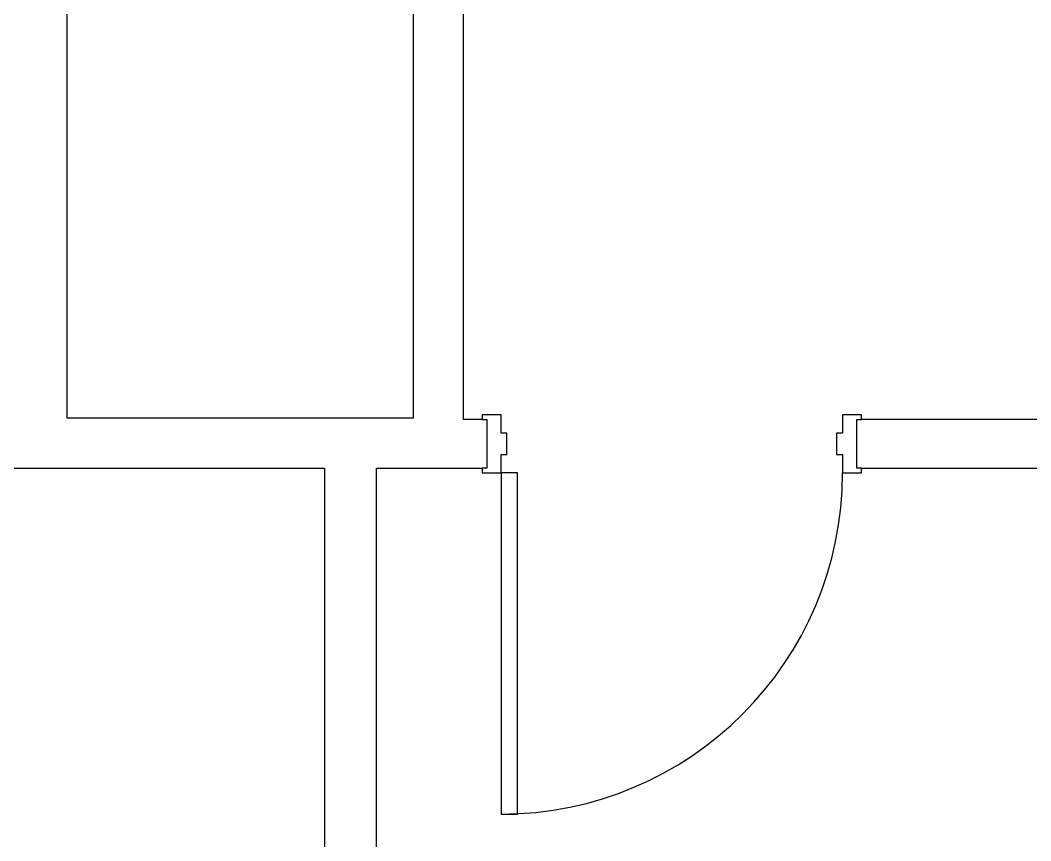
# Model space of a CAD drawing. Header units: inches. Extents: x -60 to 5673, y -29 to 4299.
# Drawn here: x 1950.9 to 2057.4, y 3206 to 3292.6 of the extents above; entities that cross this region are included whole.
import ezdxf

# ---------------------------------------------------------------- set-up
doc = ezdxf.new("R2010")
doc.units = ezdxf.units.IN
doc.header["$LTSCALE"] = 96
doc.header["$MEASUREMENT"] = 0
doc.layers.add('A-DOOR', color=2, linetype='Continuous')
doc.layers.add('A-WALL-FULL', color=6, linetype='Continuous')
doc.layers.add('AE-113$0$A-WALL-PATT', color=2, linetype='Continuous', lineweight=9)
pattern_1 = [(0, (0, 0), (30.72, 7.68), [1.267, -21.773, 1.267, -21.773, -122.88]), (0, (0, 0), (30.72, 7.68), [-46.08, 1.267, -44.813, 1.267, -21.773, -53.76]), (0, (0, 0), (30.72, 7.68), [-115.2, 1.267, -14.093, 1.267, -37.133]), (120, (11.52, 3.84), (-22.011075, 22.7643), [1.267, -21.773, 1.267, -21.773, -122.88]), (120, (11.52, 3.84), (-22.011075, 22.7643), [-46.08, 1.267, -44.813, 1.267, -21.773, -53.76]), (120, (11.52, 3.84), (-22.011075, 22.7643), [-115.2, 1.267, -14.093, 1.267, -37.133]), (240, (15.36, 19.2), (-8.708925, -30.4443), [1.267, -21.773, 1.267, -21.773, -122.88]), (240, (15.36, 19.2), (-8.708925, -30.4443), [-46.08, 1.267, -44.813, 1.267, -21.773, -53.76]), (240, (15.36, 19.2), (-8.708925, -30.4443), [-115.2, 1.267, -14.093, 1.267, -37.133])]

msp = doc.modelspace()

# ---------------------------------------------------------------- hatches: boundary and pattern name
at = {"layer": 'AE-113$0$A-WALL-PATT', "lineweight": 9}
h = msp.add_hatch(dxfattribs=at)
h.set_pattern_fill('FP_131', color=256, angle=90, style=0, pattern_type=2)
h.set_pattern_definition([(90, (-160432.57, 79687.42), (-120, -2e-13), [96, 0, 0, 0]), (90, (-160432.57, 79699.9), (-120, -2e-13), [96, 0, 0, 0]), (90, (-160432.57, 79701.9), (-120, -2e-13), [96, 0, 0, 0]), (90, (-160432.57, 79703.9), (-120, -2e-13), [96, 0, 0, 0]), (90, (-160432.57, 79705.9), (-120, -2e-13), [96, 0, 0, 0]), (90, (-160432.57, 79707.9), (-120, -2e-13), [96, 0, 0, 0]), (90, (-160432.57, 79709.9), (-120, -2e-13), [96, 0, 0, 0]), (90, (-160432.57, 79700.9), (-120, -2e-13), [96, 0, 0, 0]), (90, (-160432.57, 79702.9), (-120, -2e-13), [96, 0, 0, 0]), (90, (-160432.57, 79704.9), (-120, -2e-13), [96, 0, 0, 0]), (90, (-160432.57, 79706.9), (-120, -2e-13), [96, 0, 0, 0]), (90, (-160432.57, 79708.9), (-120, -2e-13), [96, 0, 0, 0]), (90, (-160432.57, 79710.9), (-120, -2e-13), [96, 0, 0, 0]), (90, (-160432.57, 79700.42), (-120, -2e-13), [96, 0, 0, 0]), (90, (-160432.57, 79702.42), (-120, -2e-13), [96, 0, 0, 0]), (90, (-160432.57, 79704.42), (-120, -2e-13), [96, 0, 0, 0]), (90, (-160432.57, 79706.42), (-120, -2e-13), [96, 0, 0, 0]), (90, (-160432.57, 79708.42), (-120, -2e-13), [96, 0, 0, 0]), (90, (-160432.57, 79710.42), (-120, -2e-13), [96, 0, 0, 0]), (90, (-160432.57, 79699.42), (-120, -2e-13), [96, 0, 0, 0]), (90, (-160432.57, 79701.42), (-120, -2e-13), [96, 0, 0, 0]), (90, (-160432.57, 79703.42), (-120, -2e-13), [96, 0, 0, 0]), (90, (-160432.57, 79705.42), (-120, -2e-13), [96, 0, 0, 0]), (90, (-160432.57, 79707.42), (-120, -2e-13), [96, 0, 0, 0]), (90, (-160432.57, 79709.42), (-120, -2e-13), [96, 0, 0, 0]), (90, (-160432.57, 79711.42), (-120, -2e-13), [96, 0, 0, 0]), (90, (-160432.57, 79723.9), (-120, -2e-13), [96, 0, 0, 0]), (90, (-160432.57, 79725.9), (-120, -2e-13), [96, 0, 0, 0]), (90, (-160432.57, 79727.9), (-120, -2e-13), [96, 0, 0, 0]), (90, (-160432.57, 79729.9), (-120, -2e-13), [96, 0, 0, 0]), (90, (-160432.57, 79731.9), (-120, -2e-13), [96, 0, 0, 0]), (90, (-160432.57, 79733.9), (-120, -2e-13), [96, 0, 0, 0]), (90, (-160432.57, 79747.9), (-120, -2e-13), [96, 0, 0, 0]), (90, (-160432.57, 79749.9), (-120, -2e-13), [96, 0, 0, 0]), (90, (-160432.57, 79751.9), (-120, -2e-13), [96, 0, 0, 0]), (90, (-160432.57, 79753.9), (-120, -2e-13), [96, 0, 0, 0]), (90, (-160432.57, 79755.9), (-120, -2e-13), [96, 0, 0, 0]), (90, (-160432.57, 79757.9), (-120, -2e-13), [96, 0, 0, 0]), (90, (-160432.57, 79759.9), (-120, -2e-13), [96, 0, 0, 0]), (90, (-160432.57, 79761.9), (-120, -2e-13), [96, 0, 0, 0]), (90, (-160432.57, 79763.9), (-120, -2e-13), [96, 0, 0, 0]), (90, (-160432.57, 79765.9), (-120, -2e-13), [96, 0, 0, 0]), (90, (-160432.57, 79767.9), (-120, -2e-13), [96, 0, 0, 0]), (90, (-160432.57, 79769.9), (-120, -2e-13), [96, 0, 0, 0]), (90, (-160432.57, 79771.9), (-120, -2e-13), [96, 0, 0, 0]), (90, (-160432.57, 79773.9), (-120, -2e-13), [96, 0, 0, 0]), (90, (-160432.57, 79775.9), (-120, -2e-13), [96, 0, 0, 0]), (90, (-160432.57, 79777.9), (-120, -2e-13), [96, 0, 0, 0]), (90, (-160432.57, 79779.9), (-120, -2e-13), [96, 0, 0, 0]), (90, (-160432.57, 79781.9), (-120, -2e-13), [96, 0, 0, 0]), (90, (-160432.57, 79783.9), (-120, -2e-13), [96, 0, 0, 0]), (90, (-160432.57, 79785.9), (-120, -2e-13), [96, 0, 0, 0]), (90, (-160432.57, 79787.9), (-120, -2e-13), [96, 0, 0, 0]), (90, (-160432.57, 79789.9), (-120, -2e-13), [96, 0, 0, 0]), (90, (-160432.57, 79791.9), (-120, -2e-13), [96, 0, 0, 0]), (90, (-160432.57, 79793.9), (-120, -2e-13), [96, 0, 0, 0]), (90, (-160432.57, 79795.9), (-120, -2e-13), [96, 0, 0, 0]), (90, (-160432.57, 79797.9), (-120, -2e-13), [96, 0, 0, 0]), (90, (-160432.57, 79799.9), (-120, -2e-13), [96, 0, 0, 0]), (90, (-160432.57, 79801.9), (-120, -2e-13), [96, 0, 0, 0]), (90, (-160432.57, 79803.9), (-120, -2e-13), [96, 0, 0, 0]), (90, (-160432.57, 79805.9), (-120, -2e-13), [96, 0, 0, 0]), (90, (-160432.57, 79724.9), (-120, -2e-13), [96, 0, 0, 0]), (90, (-160432.57, 79726.9), (-120, -2e-13), [96, 0, 0, 0]), (90, (-160432.57, 79728.9), (-120, -2e-13), [96, 0, 0, 0]), (90, (-160432.57, 79730.9), (-120, -2e-13), [96, 0, 0, 0]), (90, (-160432.57, 79732.9), (-120, -2e-13), [96, 0, 0, 0]), (90, (-160432.57, 79734.9), (-120, -2e-13), [96, 0, 0, 0]), (90, (-160432.57, 79748.9), (-120, -2e-13), [96, 0, 0, 0]), (90, (-160432.57, 79750.9), (-120, -2e-13), [96, 0, 0, 0]), (90, (-160432.57, 79752.9), (-120, -2e-13), [96, 0, 0, 0]), (90, (-160432.57, 79754.9), (-120, -2e-13), [96, 0, 0, 0]), (90, (-160432.57, 79756.9), (-120, -2e-13), [96, 0, 0, 0]), (90, (-160432.57, 79758.9), (-120, -2e-13), [96, 0, 0, 0]), (90, (-160432.57, 79760.9), (-120, -2e-13), [96, 0, 0, 0]), (90, (-160432.57, 79762.9), (-120, -2e-13), [96, 0, 0, 0]), (90, (-160432.57, 79764.9), (-120, -2e-13), [96, 0, 0, 0]), (90, (-160432.57, 79766.9), (-120, -2e-13), [96, 0, 0, 0]), (90, (-160432.57, 79768.9), (-120, -2e-13), [96, 0, 0, 0]), (90, (-160432.57, 79770.9), (-120, -2e-13), [96, 0, 0, 0]), (90, (-160432.57, 79772.9), (-120, -2e-13), [96, 0, 0, 0]), (90, (-160432.57, 79774.9), (-120, -2e-13), [96, 0, 0, 0]), (90, (-160432.57, 79776.9), (-120, -2e-13), [96, 0, 0, 0]), (90, (-160432.57, 79778.9), (-120, -2e-13), [96, 0, 0, 0]), (90, (-160432.57, 79780.9), (-120, -2e-13), [96, 0, 0, 0]), (90, (-160432.57, 79782.9), (-120, -2e-13), [96, 0, 0, 0]), (90, (-160432.57, 79784.9), (-120, -2e-13), [96, 0, 0, 0]), (90, (-160432.57, 79786.9), (-120, -2e-13), [96, 0, 0, 0]), (90, (-160432.57, 79788.9), (-120, -2e-13), [96, 0, 0, 0]), (90, (-160432.57, 79790.9), (-120, -2e-13), [96, 0, 0, 0]), (90, (-160432.57, 79792.9), (-120, -2e-13), [96, 0, 0, 0]), (90, (-160432.57, 79794.9), (-120, -2e-13), [96, 0, 0, 0]), (90, (-160432.57, 79796.9), (-120, -2e-13), [96, 0, 0, 0]), (90, (-160432.57, 79798.9), (-120, -2e-13), [96, 0, 0, 0]), (90, (-160432.57, 79800.9), (-120, -2e-13), [96, 0, 0, 0]), (90, (-160432.57, 79802.9), (-120, -2e-13), [96, 0, 0, 0]), (90, (-160432.57, 79804.9), (-120, -2e-13), [96, 0, 0, 0]), (90, (-160432.57, 79806.9), (-120, -2e-13), [96, 0, 0, 0]), (90, (-160432.57, 79724.42), (-120, -2e-13), [96, 0, 0, 0]), (90, (-160432.57, 79726.42), (-120, -2e-13), [96, 0, 0, 0]), (90, (-160432.57, 79728.42), (-120, -2e-13), [96, 0, 0, 0]), (90, (-160432.57, 79730.42), (-120, -2e-13), [96, 0, 0, 0]), (90, (-160432.57, 79732.42), (-120, -2e-13), [96, 0, 0, 0]), (90, (-160432.57, 79734.42), (-120, -2e-13), [96, 0, 0, 0]), (90, (-160432.57, 79748.42), (-120, -2e-13), [96, 0, 0, 0]), (90, (-160432.57, 79750.42), (-120, -2e-13), [96, 0, 0, 0]), (90, (-160432.57, 79752.42), (-120, -2e-13), [96, 0, 0, 0]), (90, (-160432.57, 79754.42), (-120, -2e-13), [96, 0, 0, 0]), (90, (-160432.57, 79756.42), (-120, -2e-13), [96, 0, 0, 0]), (90, (-160432.57, 79758.42), (-120, -2e-13), [96, 0, 0, 0]), (90, (-160432.57, 79760.42), (-120, -2e-13), [96, 0, 0, 0]), (90, (-160432.57, 79762.42), (-120, -2e-13), [96, 0, 0, 0]), (90, (-160432.57, 79764.42), (-120, -2e-13), [96, 0, 0, 0]), (90, (-160432.57, 79766.42), (-120, -2e-13), [96, 0, 0, 0]), (90, (-160432.57, 79768.42), (-120, -2e-13), [96, 0, 0, 0]), (90, (-160432.57, 79770.42), (-120, -2e-13), [96, 0, 0, 0]), (90, (-160432.57, 79772.42), (-120, -2e-13), [96, 0, 0, 0]), (90, (-160432.57, 79774.42), (-120, -2e-13), [96, 0, 0, 0]), (90, (-160432.57, 79776.42), (-120, -2e-13), [96, 0, 0, 0]), (90, (-160432.57, 79778.42), (-120, -2e-13), [96, 0, 0, 0]), (90, (-160432.57, 79780.42), (-120, -2e-13), [96, 0, 0, 0]), (90, (-160432.57, 79782.42), (-120, -2e-13), [96, 0, 0, 0]), (90, (-160432.57, 79784.42), (-120, -2e-13), [96, 0, 0, 0]), (90, (-160432.57, 79786.42), (-120, -2e-13), [96, 0, 0, 0]), (90, (-160432.57, 79788.42), (-120, -2e-13), [96, 0, 0, 0]), (90, (-160432.57, 79790.42), (-120, -2e-13), [96, 0, 0, 0]), (90, (-160432.57, 79792.42), (-120, -2e-13), [96, 0, 0, 0]), (90, (-160432.57, 79794.42), (-120, -2e-13), [96, 0, 0, 0]), (90, (-160432.57, 79796.42), (-120, -2e-13), [96, 0, 0, 0]), (90, (-160432.57, 79798.42), (-120, -2e-13), [96, 0, 0, 0]), (90, (-160432.57, 79800.42), (-120, -2e-13), [96, 0, 0, 0]), (90, (-160432.57, 79802.42), (-120, -2e-13), [96, 0, 0, 0]), (90, (-160432.57, 79804.42), (-120, -2e-13), [96, 0, 0, 0]), (90, (-160432.57, 79806.42), (-120, -2e-13), [96, 0, 0, 0]), (90, (-160432.57, 79723.42), (-120, -2e-13), [96, 0, 0, 0]), (90, (-160432.57, 79725.42), (-120, -2e-13), [96, 0, 0, 0]), (90, (-160432.57, 79727.42), (-120, -2e-13), [96, 0, 0, 0]), (90, (-160432.57, 79729.42), (-120, -2e-13), [96, 0, 0, 0]), (90, (-160432.57, 79731.42), (-120, -2e-13), [96, 0, 0, 0]), (90, (-160432.57, 79733.42), (-120, -2e-13), [96, 0, 0, 0]), (90, (-160432.57, 79735.42), (-120, -2e-13), [96, 0, 0, 0]), (90, (-160432.57, 79747.42), (-120, -2e-13), [96, 0, 0, 0]), (90, (-160432.57, 79749.42), (-120, -2e-13), [96, 0, 0, 0]), (90, (-160432.57, 79751.42), (-120, -2e-13), [96, 0, 0, 0]), (90, (-160432.57, 79753.42), (-120, -2e-13), [96, 0, 0, 0]), (90, (-160432.57, 79755.42), (-120, -2e-13), [96, 0, 0, 0]), (90, (-160432.57, 79757.42), (-120, -2e-13), [96, 0, 0, 0]), (90, (-160432.57, 79759.42), (-120, -2e-13), [96, 0, 0, 0]), (90, (-160432.57, 79761.42), (-120, -2e-13), [96, 0, 0, 0]), (90, (-160432.57, 79763.42), (-120, -2e-13), [96, 0, 0, 0]), (90, (-160432.57, 79765.42), (-120, -2e-13), [96, 0, 0, 0]), (90, (-160432.57, 79767.42), (-120, -2e-13), [96, 0, 0, 0]), (90, (-160432.57, 79769.42), (-120, -2e-13), [96, 0, 0, 0]), (90, (-160432.57, 79771.42), (-120, -2e-13), [96, 0, 0, 0]), (90, (-160432.57, 79773.42), (-120, -2e-13), [96, 0, 0, 0]), (90, (-160432.57, 79775.42), (-120, -2e-13), [96, 0, 0, 0]), (90, (-160432.57, 79777.42), (-120, -2e-13), [96, 0, 0, 0]), (90, (-160432.57, 79779.42), (-120, -2e-13), [96, 0, 0, 0]), (90, (-160432.57, 79781.42), (-120, -2e-13), [96, 0, 0, 0]), (90, (-160432.57, 79783.42), (-120, -2e-13), [96, 0, 0, 0]), (90, (-160432.57, 79785.42), (-120, -2e-13), [96, 0, 0, 0]), (90, (-160432.57, 79787.42), (-120, -2e-13), [96, 0, 0, 0]), (90, (-160432.57, 79789.42), (-120, -2e-13), [96, 0, 0, 0]), (90, (-160432.57, 79791.42), (-120, -2e-13), [96, 0, 0, 0]), (90, (-160432.57, 79793.42), (-120, -2e-13), [96, 0, 0, 0]), (90, (-160432.57, 79795.42), (-120, -2e-13), [96, 0, 0, 0]), (90, (-160432.57, 79711.42), (-120, -2e-13), [96, 0, 0, 0]), (90, (-160432.57, 79797.42), (-120, -2e-13), [96, 0, 0, 0]), (90, (-160432.57, 79799.42), (-120, -2e-13), [96, 0, 0, 0]), (90, (-160432.57, 79801.42), (-120, -2e-13), [96, 0, 0, 0]), (90, (-160432.57, 79803.42), (-120, -2e-13), [96, 0, 0, 0]), (90, (-160432.57, 79805.42), (-120, -2e-13), [96, 0, 0, 0]), (90, (-160432.57, 79807.42), (-120, -2e-13), [96, 0, 0, 0])])
h.paths.add_polyline_path([(1996.33, 3246.58), (1996.33, 3249.58), (1954.83, 3249.58), (1954.83, 3246.58), (1990.53, 3246.58)], flags=0)
h = msp.add_hatch(dxfattribs=at)
h.set_pattern_fill('FP_1', color=256, style=0, pattern_type=2)
h.set_pattern_definition(pattern_1)
h.paths.add_polyline_path([(1980.39, 3245.95), (1983.95, 3245.95), (1983.95, 3246.58), (1951.83, 3246.58), (1951.83, 3245.95), (1970.25, 3245.95)], flags=0)
h.paths.add_polyline_path([(1996.95, 3245.95), (1996.95, 3246.58), (1986.95, 3246.58), (1986.95, 3245.95), (1990.53, 3245.95)], flags=0)
h = msp.add_hatch(dxfattribs=at)
h.set_pattern_fill('FP_1', color=256, style=0, pattern_type=2)
h.set_pattern_definition(pattern_1)
h.paths.add_polyline_path([(1997.58, 3245.33), (1997.58, 3245.95), (1988.2, 3245.95), (1988.2, 3245.33), (1990.53, 3245.33)], flags=0)
h.paths.add_polyline_path([(1955.83, 3245.33), (1983.95, 3245.33), (1983.95, 3245.95), (1951.2, 3245.95), (1951.2, 3245.33)], flags=0)
h = msp.add_hatch(dxfattribs=at)
h.set_pattern_fill('FP_107', color=234, style=0, pattern_type=2)
h.set_pattern_definition([(0, (0, 0), (0, 0.48), [18, -9])])
h.paths.add_polyline_path([(2064.67, 3245.33), (2064.67, 3245.58), (2039.08, 3245.58), (2039.08, 3245.33), (2051.35, 3245.33)], flags=0)
h.paths.add_polyline_path([(2000.08, 3245.33), (2000.08, 3245.58), (1997.58, 3245.58), (1997.58, 3245.33)], flags=0)

# ---------------------------------------------------------------- linework, layer by layer
at = {"layer": 'A-DOOR'}
for p, q in [((1999.58, 3250.95), (1999.58, 3250.45)), ((2001.58, 3250.95), (1999.58, 3250.95)), ((1999.58, 3250.45), (2000.08, 3250.45)), ((2000.08, 3250.45), (2000.08, 3245.33)), ((2001.58, 3249.01), (2001.58, 3250.95)), ((2039.58, 3250.95), (2037.58, 3250.95)), ((2037.58, 3250.95), (2037.58, 3249.01)), ((2039.08, 3245.33), (2039.08, 3250.45)), ((2039.08, 3250.45), (2039.58, 3250.45)), ((2039.58, 3250.45), (2039.58, 3250.95)), ((2002.2, 3249.01), (2001.58, 3249.01)), ((2002.2, 3246.76), (2002.2, 3249.01)), ((2037.58, 3249.01), (2036.95, 3249.01)), ((2036.95, 3249.01), (2036.95, 3246.76)), ((2001.58, 3244.83), (2001.58, 3246.76)), ((2001.58, 3246.76), (2002.2, 3246.76)), ((2036.95, 3246.76), (2037.58, 3246.76)), ((2037.58, 3246.76), (2037.58, 3244.83)), ((2000.08, 3245.33), (1999.58, 3245.33)), ((1999.58, 3245.33), (1999.58, 3244.83)), ((2039.58, 3245.33), (2039.08, 3245.33)), ((2039.58, 3244.83), (2039.58, 3245.33)), ((1999.58, 3244.83), (2001.58, 3244.83)), ((2003.33, 3244.83), (2001.58, 3244.83)), ((2001.58, 3244.83), (2001.58, 3208.83)), ((2003.33, 3208.83), (2003.33, 3244.83)), ((2037.58, 3244.83), (2039.58, 3244.83)), ((2001.58, 3208.83), (2003.33, 3208.83))]:
    msp.add_line(p, q, dxfattribs=at)
msp.add_arc((2001.58, 3244.83), 36, 270, 0, dxfattribs=at)
msp.add_arc((2001.58, 3244.83), 36, 270, 0, dxfattribs=at)
at = {"layer": 'A-WALL-FULL'}
for p, q in [((1955.83, 3250.58), (1955.83, 3374.95)), ((1992.33, 3349.45), (1992.33, 3250.58)), ((1997.58, 3344.2), (1997.58, 3250.45)), ((1992.33, 3250.58), (1955.83, 3250.58)), ((1999.58, 3250.45), (1997.58, 3250.45)), ((2066.08, 3250.45), (2039.58, 3250.45)), ((1913.33, 3245.33), (1982.95, 3245.33)), ((1982.95, 3245.33), (1982.95, 3092.08)), ((1988.45, 3245.33), (1999.58, 3245.33)), ((1988.45, 3096.08), (1988.45, 3245.33)), ((2039.58, 3245.33), (2117.33, 3245.33))]:
    msp.add_line(p, q, dxfattribs=at)

doc.saveas('drawing.dxf')
